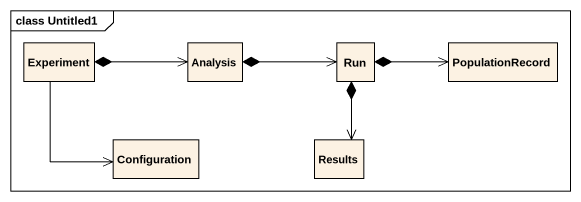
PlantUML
@startuml
mainframe class Untitled1
hide circle
hide empty members
class Experiment
class Analysis
class Run
class PopulationRecord
class Configuration
class Results
Experiment *-right-> Analysis
Experiment --> Configuration
Analysis *-right-> Run
Run *-right-> PopulationRecord
Run *--> Results
@enduml
